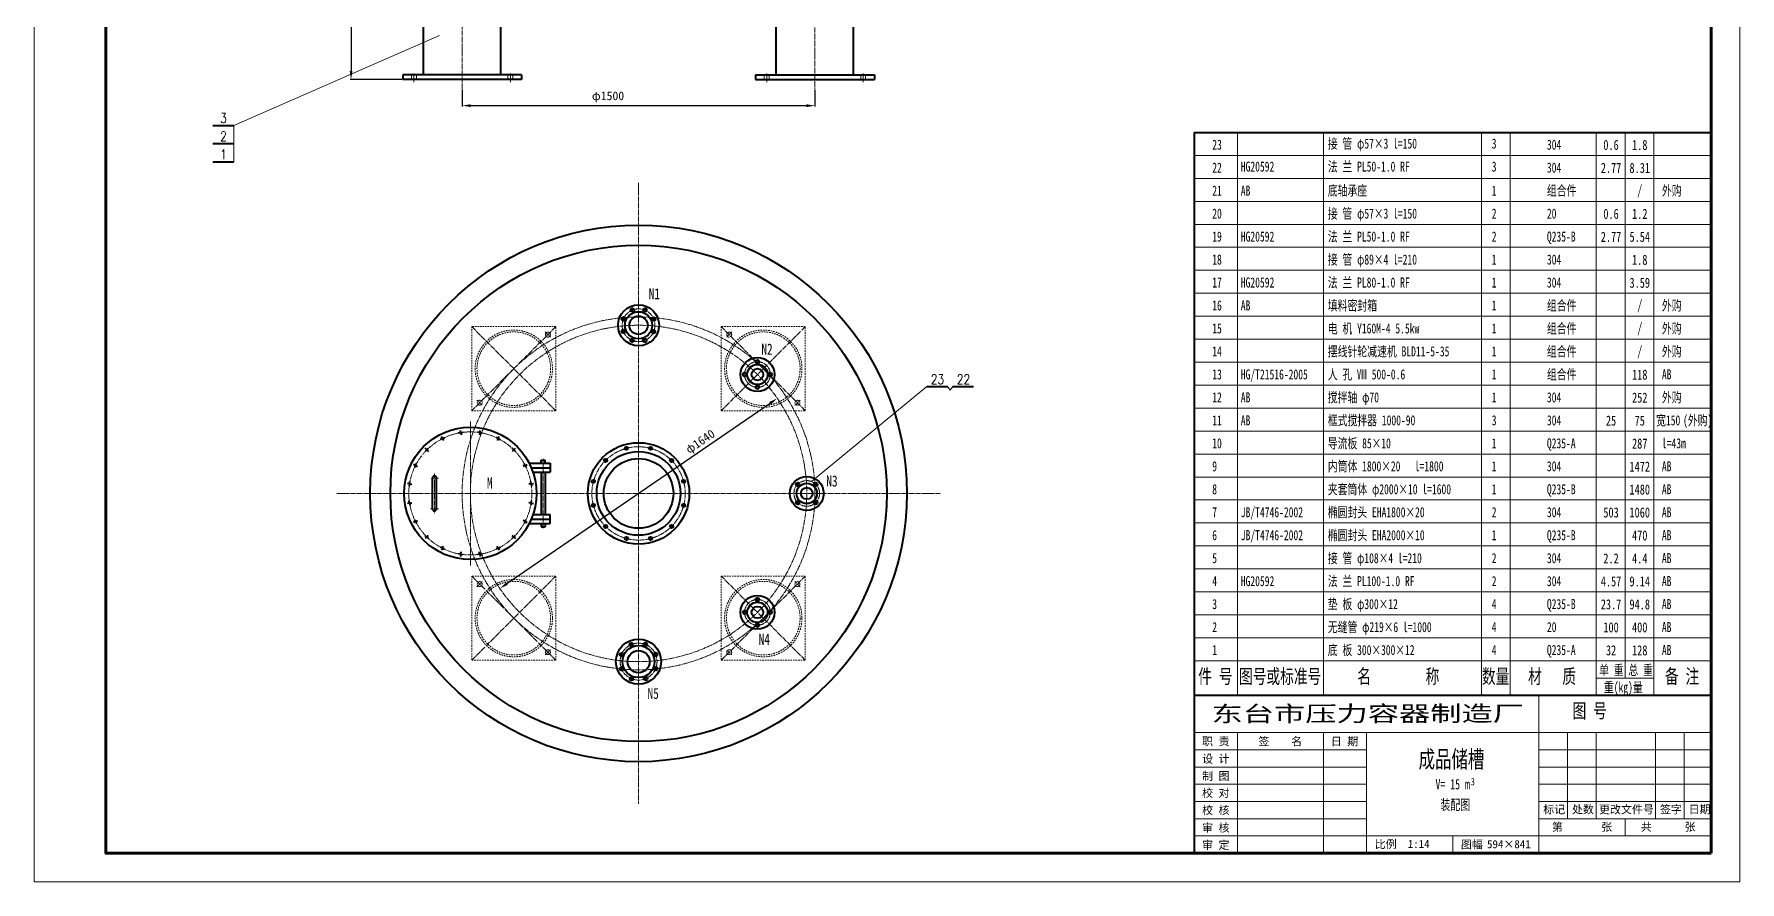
# Model space of a CAD drawing. Extents: x 588 to 11544, y -7167 to 4607.
# Drawn here: x 3228 to 11544, y -7167 to -3033 of the extents above; entities that cross this region are included whole.
import ezdxf
from ezdxf.enums import TextEntityAlignment as Align

# ---------------------------------------------------------------- set-up
doc = ezdxf.new("R2010")
doc.units = 0
doc.header["$LTSCALE"] = 10
doc.header["$PDMODE"] = 1
for name, pattern in [('XX-L', [1.25, 0.75, -0.5]), ('XX-S', [0.5, 0.3, -0.2]), ('ZXX-L', [3.28, 2.5, -0.3, 0.18, -0.3]), ('ZXX-S', [1.27, 0.75, -0.2, 0.12, -0.2])]:
    doc.linetypes.add(name, pattern=pattern)
doc.layers.get('Defpoints').update_dxf_attribs({"linetype": 'CONTINUOUS'})
for name, color, linetype, lineweight in [('A 粗实线', 1, 'CONTINUOUS', 40), ('B 细实线', 7, 'CONTINUOUS', 18), ('C 文 字', 2, 'CONTINUOUS', 20), ('D 短中心线', 3, 'ZXX-S', 18), ('E 长中心线', 3, 'ZXX-L', 18), ('F 短虚线', 6, 'XX-S', 20), ('G 长虚线', 6, 'XX-L', 20), ('J 标注尺寸', 2, 'CONTINUOUS', 18)]:
    doc.layers.add(name, color=color, linetype=linetype, lineweight=lineweight)
doc.styles.add('HZTXT', font='SIMFANG.TTF', dxfattribs={"width": 0.75})
doc.styles.add('ROMANC', font='romanc', dxfattribs={"width": 0.7, "height": 6})
doc.styles.get("Standard").update_dxf_attribs({"font": 'SIMFANG.TTF'})
doc.styles.add('标题中文', font='SIMFANG.TTF', dxfattribs={"width": 0.7})
doc.dimstyles.new('通用标注4.0', dxfattribs={"dimtxt": 42, "dimasz": 42, "dimexe": 4, "dimexo": 4, "dimgap": 4, "dimtad": 1, "dimdec": 0, "dimzin": 0, "dimdsep": 46, "dimtxsty": 'Standard', "dimcen": 4, "dimadec": 0, "dimazin": 0, "dimtfac": 0.375, "dimtdec": 0, "dimtmove": 2, "dimatfit": 3, "dimfxl": 1, "dimtzin": 0, "dimarcsym": 0})

# ---------------------------------------------------------------- blocks, each defined once
blk = doc.blocks.new('*D85')
at = {"layer": 'Defpoints', "color": 0}
for p in [(4866.5, -1555.6), (4773, -3254.9), (5024.6, -3254.9)]:
    blk.add_point(p, dxfattribs=at)
at = {"layer": 'J 标注尺寸', "color": 0, "lineweight": -2}
for p, q in [((4862.5, -1555.6), (4769, -1555.6)), ((4773, -1597.6), (4773, -3212.9)), ((5020.6, -3254.9), (4769, -3254.9))]:
    blk.add_line(p, q, dxfattribs=at)
at = {"layer": 'J 标注尺寸', "color": 0}
for points in [[(4766, -1597.6), (4780, -1597.6), (4773, -1555.6)], [(4766, -3212.9), (4780, -3212.9), (4773, -3254.9)]]:
    blk.add_solid(points, dxfattribs=at)
at = {"layer": 'J 标注尺寸', "color": 0, "insert": (4748, -2405.3), "char_height": 42, "attachment_point": 5, "rotation": 90}
blk.add_mtext('1100', dxfattribs=at)
blk = doc.blocks.new('*D87')
at = {"layer": 'Defpoints', "color": 0}
for p in [(5314.5, -3301.2), (7034.5, -3301.2), (7034.5, -3381.9)]:
    blk.add_point(p, dxfattribs=at)
at = {"layer": 'J 标注尺寸', "color": 0, "lineweight": -2}
for p, q in [((5314.5, -3305.2), (5314.5, -3385.9)), ((7034.5, -3305.2), (7034.5, -3385.9)), ((5356.5, -3381.9), (6992.5, -3381.9))]:
    blk.add_line(p, q, dxfattribs=at)
at = {"layer": 'J 标注尺寸', "color": 0}
for points in [[(5356.5, -3374.9), (5356.5, -3388.9), (5314.5, -3381.9)], [(6992.5, -3374.9), (6992.5, -3388.9), (7034.5, -3381.9)]]:
    blk.add_solid(points, dxfattribs=at)
at = {"layer": 'J 标注尺寸', "color": 0, "insert": (6025.6, -3339.7), "char_height": 42, "attachment_point": 5}
blk.add_mtext('φ1500', dxfattribs=at)
blk = doc.blocks.new('*D92')
at = {"layer": 'Defpoints', "color": 0}
for p in [(6850.8, -4808.9), (5498.2, -5736.3)]:
    blk.add_point(p, dxfattribs=at)
at = {"layer": 'J 标注尺寸', "color": 0, "lineweight": -2}
blk.add_line((5532.9, -5712.5), (6816.2, -4832.6), dxfattribs=at)
at = {"layer": 'J 标注尺寸', "color": 0}
for points in [[(6812.2, -4826.8), (6820.1, -4838.4), (6850.8, -4808.9)], [(5528.9, -5706.7), (5536.8, -5718.3), (5498.2, -5736.3)]]:
    blk.add_solid(points, dxfattribs=at)
at = {"layer": 'J 标注尺寸', "color": 0, "insert": (6477.9, -5023.7), "char_height": 42, "attachment_point": 5, "rotation": 34.43659}
blk.add_mtext('φ1640', dxfattribs=at)

msp = doc.modelspace()

# ---------------------------------------------------------------- linework, layer by layer
at = {"layer": 'A 粗实线'}
for p, q in [((5126, -3230.9), (5126, -2008.7)), ((7223, -3230.9), (7223, -2008.7)), ((5503, -3230.9), (5503, -2177.2)), ((6846, -3230.9), (6846, -2177.2)), ((5604.4, -3230.9), (5024.6, -3230.9)), ((5024.6, -3230.9), (5024.6, -3254.9)), ((5604.4, -3230.9), (5604.4, -3254.9)), ((6744.6, -3230.9), (7324.4, -3230.9)), ((6744.6, -3230.9), (6744.6, -3254.9)), ((7324.4, -3230.9), (7324.4, -3254.9)), ((5604.4, -3254.9), (5024.6, -3254.9)), ((6744.6, -3254.9), (7324.4, -3254.9)), ((4099.8, -3478.3), (4200.9, -3478.3)), ((4099.8, -3566.8), (4200.9, -3566.8)), ((8883.8, -3512.6), (8883.8, -6256.6)), ((8883.8, -3512.6), (11403.8, -3512.6)), ((4099.8, -3655.3), (4200.9, -3655.3)), ((7580.4, -4751.5), (7681.5, -4751.5)), ((7707.1, -4751.5), (7808.2, -4751.5)), ((5307.6, -4976.3), (5296.8, -4978)), ((5307.6, -4976.3), (5305.9, -4965.4)), ((5307.6, -4976.3), (5318.4, -4974.5)), ((5307.6, -4976.3), (5309.3, -4987.1)), ((5401.4, -4976.3), (5390.6, -4974.5)), ((5401.4, -4976.3), (5399.7, -4987.1)), ((5401.4, -4976.3), (5403.2, -4965.4)), ((5401.4, -4976.3), (5412.3, -4978)), ((5142.4, -5060.4), (5134.6, -5052.7)), ((5142.4, -5060.4), (5134.6, -5068.2)), ((5142.4, -5060.4), (5150.1, -5052.7)), ((5142.4, -5060.4), (5150.1, -5068.2)), ((5218.3, -5005.3), (5208.6, -5010.2)), ((5218.3, -5005.3), (5213.3, -4995.5)), ((5218.3, -5005.3), (5228.1, -5000.3)), ((5218.3, -5005.3), (5223.3, -5015)), ((5490.7, -5005.3), (5481, -5000.3)), ((5490.7, -5005.3), (5485.7, -5015)), ((5490.7, -5005.3), (5495.7, -4995.5)), ((5490.7, -5005.3), (5500.5, -5010.2)), ((5566.6, -5060.4), (5558.9, -5052.7)), ((5566.6, -5060.4), (5558.9, -5068.2)), ((5566.6, -5060.4), (5574.4, -5052.7)), ((5566.6, -5060.4), (5574.4, -5068.2)), ((5087.2, -5136.4), (5077.5, -5131.4)), ((5087.2, -5136.4), (5082.2, -5146.1)), ((5087.2, -5136.4), (5092.2, -5126.6)), ((5087.2, -5136.4), (5097, -5141.3)), ((5621.8, -5136.4), (5612.1, -5141.3)), ((5621.8, -5136.4), (5616.8, -5126.6)), ((5621.8, -5136.4), (5631.6, -5131.4)), ((5621.8, -5136.4), (5626.8, -5146.1)), ((5641.6, -5125.6), (5743.5, -5125.6)), ((5651.8, -5147.6), (5743.5, -5147.6)), ((5699.5, -5125.6), (5699.5, -5110.1)), ((5699.5, -5110.1), (5719.5, -5110.1)), ((5719.5, -5125.6), (5719.5, -5110.1)), ((5743.5, -5125.6), (5743.5, -5169.6)), ((5058.2, -5225.6), (5047.4, -5223.9)), ((5058.2, -5225.6), (5056.5, -5236.4)), ((5058.2, -5225.6), (5059.9, -5214.8)), ((5058.2, -5225.6), (5069, -5227.3)), ((5169.5, -5347.6), (5169.5, -5197.6)), ((5189.5, -5347.6), (5189.5, -5197.6)), ((5650.8, -5225.6), (5640, -5227.3)), ((5650.8, -5225.6), (5649.1, -5214.8)), ((5650.8, -5225.6), (5661.6, -5223.9)), ((5650.8, -5225.6), (5652.5, -5236.4)), ((5660.1, -5169.6), (5743.5, -5169.6)), ((5699.5, -5169.6), (5699.5, -5375.6)), ((5719.5, -5169.6), (5719.5, -5375.6)), ((5058.2, -5319.5), (5047.4, -5321.2)), ((5058.2, -5319.5), (5056.5, -5308.7)), ((5058.2, -5319.5), (5069, -5317.8)), ((5058.2, -5319.5), (5059.9, -5330.3)), ((5650.8, -5319.5), (5640, -5317.8)), ((5650.8, -5319.5), (5649.1, -5330.3)), ((5650.8, -5319.5), (5652.5, -5308.7)), ((5650.8, -5319.5), (5661.6, -5321.2)), ((5087.2, -5408.8), (5082.2, -5399)), ((5087.2, -5408.8), (5097, -5403.8)), ((5621.8, -5408.8), (5612.1, -5403.8)), ((5621.8, -5408.8), (5626.8, -5399)), ((5651.8, -5397.6), (5743.5, -5397.6)), ((5660.1, -5375.6), (5743.5, -5375.6)), ((5743.5, -5419.6), (5743.5, -5375.6)), ((5087.2, -5408.8), (5077.5, -5413.7)), ((5087.2, -5408.8), (5092.2, -5418.5)), ((5142.4, -5484.7), (5134.6, -5477)), ((5142.4, -5484.7), (5134.6, -5492.4)), ((5142.4, -5484.7), (5150.1, -5477)), ((5142.4, -5484.7), (5150.1, -5492.4)), ((5566.6, -5484.7), (5558.9, -5477)), ((5566.6, -5484.7), (5558.9, -5492.4)), ((5566.6, -5484.7), (5574.4, -5477)), ((5566.6, -5484.7), (5574.4, -5492.4)), ((5621.8, -5408.8), (5616.8, -5418.5)), ((5621.8, -5408.8), (5631.6, -5413.7)), ((5641.6, -5419.6), (5743.5, -5419.6)), ((5699.5, -5419.6), (5699.5, -5435.1)), ((5699.5, -5435.1), (5719.5, -5435.1)), ((5719.5, -5419.6), (5719.5, -5435.1)), ((5218.3, -5539.9), (5208.6, -5534.9)), ((5218.3, -5539.9), (5213.3, -5549.6)), ((5218.3, -5539.9), (5223.3, -5530.1)), ((5218.3, -5539.9), (5228.1, -5544.8)), ((5307.6, -5568.9), (5296.8, -5567.2)), ((5307.6, -5568.9), (5305.9, -5579.7)), ((5307.6, -5568.9), (5309.3, -5558.1)), ((5307.6, -5568.9), (5318.4, -5570.6)), ((5401.4, -5568.9), (5390.6, -5570.6)), ((5401.4, -5568.9), (5399.7, -5558.1)), ((5401.4, -5568.9), (5412.3, -5567.2)), ((5401.4, -5568.9), (5403.2, -5579.7)), ((5490.7, -5539.9), (5481, -5544.8)), ((5490.7, -5539.9), (5485.7, -5530.1)), ((5490.7, -5539.9), (5500.5, -5534.9)), ((5490.7, -5539.9), (5495.7, -5549.6)), ((8883.8, -6256.6), (11403.8, -6256.6))]:
    msp.add_line(p, q, dxfattribs=at)
at = {"layer": 'A 粗实线', "color": 1}
msp.add_line((8883.8, -6256.6), (8883.8, -7026.6), dxfattribs=at)
at = {"layer": 'A 粗实线', "color": 5, "lineweight": 120}
msp.add_lwpolyline([(11403.8, -7026.6), (11403.8, 4467.4), (3577.8, 4467.4), (3577.8, -7026.6)], close=True, dxfattribs=at)
at = {"layer": 'A 粗实线'}
for centre, radius in [((6174.5, -5272.6), 1308), ((6174.5, -5272.6), 1210), ((6174.5, -4452.6), 100), ((6174.5, -4452.6), 66), ((6144.5, -4378.4), 9), ((6205.8, -4378.9), 9), ((6100.3, -4482.5), 9), ((6100.9, -4421.3), 9), ((6174.5, -4452.6), 44.5), ((6248.2, -4483.8), 9), ((6248.7, -4422.6), 9), ((6143.3, -4526.2), 9), ((6204.5, -4526.7), 9), ((6754.3, -4692.7), 82.5), ((6754.3, -4692.7), 49.5), ((6754.3, -4630.2), 9), ((6691.8, -4692.7), 9), ((6754.3, -4692.7), 28.5), ((6816.8, -4692.7), 9), ((6754.3, -4755.2), 9), ((5354.5, -5272.6), 322.5), ((6174.5, -5272.6), 247.5), ((6174.5, -5272.6), 204), ((6115.6, -5052.8), 8), ((6233.4, -5052.8), 8), ((6174.5, -5272.6), 169.7), ((6013.6, -5111.7), 8), ((6335.4, -5111.7), 8), ((5954.8, -5213.7), 8), ((6394.3, -5213.7), 8), ((6994.5, -5272.6), 82.5), ((6950.3, -5228.4), 9), ((6994.5, -5272.6), 49.5), ((7038.7, -5228.4), 9), ((6950.3, -5316.8), 9), ((6994.5, -5272.6), 28.5), ((7038.7, -5316.8), 9), ((5954.8, -5331.4), 8), ((6394.3, -5331.4), 8), ((6013.6, -5433.4), 8), ((6115.6, -5492.3), 8), ((6233.4, -5492.3), 8), ((6335.4, -5433.4), 8), ((6754.3, -5852.4), 82.5), ((6754.3, -5852.4), 49.5), ((6754.3, -5789.9), 9), ((6691.8, -5852.4), 9), ((6754.3, -5852.4), 28.5), ((6816.8, -5852.4), 9), ((6174.5, -6092.6), 110), ((6754.3, -5914.9), 9), ((6091.1, -6058.8), 9), ((6174.5, -6092.6), 78), ((6174.5, -6092.6), 54), ((6139.3, -6009.7), 9), ((6208.2, -6009.1), 9), ((6257.4, -6057.4), 9), ((6091.7, -6127.7), 9), ((6258, -6126.3), 9), ((6140.8, -6176), 9), ((6209.7, -6175.4), 9)]:
    msp.add_circle(centre, radius, dxfattribs=at)
for centre, start, end in [((5179.5, -5197.6), 0, 180), ((5179.5, -5347.6), 180, 0)]:
    msp.add_arc(centre, 10, start, end, dxfattribs=at)
at = {"layer": 'B 细实线'}
for p, q in [((5203.5, -3040.5), (4200.9, -3478.3)), ((4200.9, -3566.8), (4200.9, -3478.3)), ((4200.9, -3655.3), (4200.9, -3566.8)), ((9093.8, -6256.6), (9093.8, -3512.6)), ((9513.8, -6256.6), (9513.8, -3512.6)), ((10283.8, -6256.6), (10283.8, -3512.6)), ((10423.8, -6256.6), (10423.8, -3512.6)), ((10843.8, -6256.6), (10843.8, -3512.6)), ((10983.8, -6172.6), (10983.8, -3512.6)), ((11123.8, -6256.6), (11123.8, -3512.6)), ((8883.8, -3624.6), (11403.8, -3624.6)), ((8883.8, -3736.6), (11403.8, -3736.6)), ((8883.8, -3848.6), (11403.8, -3848.6)), ((8883.8, -3960.6), (11403.8, -3960.6)), ((8883.8, -4072.6), (11403.8, -4072.6)), ((8883.8, -4184.6), (11403.8, -4184.6)), ((8883.8, -4296.6), (11403.8, -4296.6)), ((8883.8, -4408.6), (11403.8, -4408.6)), ((8883.8, -4520.6), (11403.8, -4520.6)), ((8883.8, -4632.6), (11403.8, -4632.6)), ((7017.7, -5214.5), (7580.4, -4751.5)), ((7681.5, -4751.5), (7694.3, -4769.4)), ((7707.1, -4751.5), (7694.3, -4769.4)), ((8883.8, -4744.6), (11403.8, -4744.6)), ((8883.8, -4856.6), (11403.8, -4856.6)), ((8883.8, -4968.6), (11403.8, -4968.6)), ((8883.8, -5080.6), (11403.8, -5080.6)), ((8883.8, -5192.6), (11403.8, -5192.6)), ((8883.8, -5304.6), (11403.8, -5304.6)), ((8883.8, -5416.6), (11403.8, -5416.6)), ((8883.8, -5528.6), (11403.8, -5528.6)), ((8883.8, -5640.6), (11403.8, -5640.6)), ((8883.8, -5752.6), (11403.8, -5752.6)), ((8883.8, -5864.6), (11403.8, -5864.6)), ((8883.8, -5976.6), (11403.8, -5976.6)), ((8883.8, -6088.6), (11403.8, -6088.6)), ((10843.8, -6172.6), (11123.8, -6172.6)), ((10563.8, -6256.6), (10563.8, -7026.6)), ((8883.8, -6438.6), (11403.8, -6438.6)), ((9093.8, -6438.6), (9093.8, -7026.6)), ((9513.8, -6438.6), (9513.8, -7026.6)), ((9723.8, -6438.6), (9723.8, -7026.6)), ((10703.8, -6438.6), (10703.8, -6858.6)), ((10843.8, -6438.6), (10843.8, -6858.6)), ((11132.8, -6438.6), (11132.8, -6858.6)), ((11272.8, -6438.6), (11272.8, -6858.6)), ((8883.8, -6522.6), (9723.8, -6522.6)), ((10563.8, -6522.6), (11403.8, -6522.6)), ((8883.8, -6606.6), (9723.8, -6606.6)), ((10563.8, -6606.6), (11403.8, -6606.6)), ((8883.8, -6690.6), (9723.8, -6690.6)), ((10563.8, -6690.6), (11403.8, -6690.6)), ((8883.8, -6774.6), (9723.8, -6774.6)), ((10563.8, -6774.6), (11403.8, -6774.6)), ((8883.8, -6858.6), (9723.8, -6858.6)), ((10563.8, -6858.6), (11403.8, -6858.6)), ((10983.8, -6942.6), (10983.8, -6858.6)), ((8883.8, -6942.6), (11403.8, -6942.6)), ((10143.8, -6942.6), (10143.8, -7026.6))]:
    msp.add_line(p, q, dxfattribs=at)
msp.add_lwpolyline([(11543.8, -7166.6), (11543.8, 4607.4), (3227.8, 4607.4), (3227.8, -7166.6)], close=True, dxfattribs=at)
at = {"layer": 'D 短中心线'}
for p, q in [((5079.5, -3267.2), (5079.5, -3225.4)), ((5549.5, -3267.2), (5549.5, -3225.4)), ((6799.5, -3267.2), (6799.5, -3225.4)), ((7269.5, -3267.2), (7269.5, -3225.4)), ((6140.1, -4367.4), (6149, -4389.4)), ((6210.4, -4368), (6201.1, -4389.9)), ((5719.1, -4484.9), (5746, -4511.7)), ((6089.3, -4487), (6111.4, -4478.1)), ((6089.9, -4416.7), (6111.8, -4426)), ((6259.1, -4488.5), (6237.2, -4479.2)), ((6259.7, -4418.1), (6237.7, -4427.1)), ((6629.9, -4484.9), (6603, -4511.7)), ((6138.6, -4537.2), (6147.9, -4515.2)), ((6208.9, -4537.8), (6200, -4515.7)), ((6754.3, -4641.1), (6754.3, -4619.3)), ((6702.7, -4692.7), (6680.9, -4692.7)), ((6805.9, -4692.7), (6827.7, -4692.7)), ((5386.8, -4817.2), (5413.7, -4844)), ((6754.3, -4744.3), (6754.3, -4766.1)), ((6962.2, -4817.2), (6935.4, -4844)), ((6113.5, -5045), (6117.7, -5060.7)), ((6235.5, -5045), (6231.3, -5060.7)), ((6007.9, -5105.9), (6019.4, -5117.4)), ((6341.1, -5105.9), (6329.6, -5117.4)), ((5198.9, -5197.6), (5160.1, -5197.6)), ((5946.9, -5211.6), (5962.6, -5215.8)), ((6402.1, -5211.6), (6386.4, -5215.8)), ((6958, -5236.1), (6942.6, -5220.7)), ((7031, -5236.1), (7046.4, -5220.7)), ((6958, -5309.1), (6942.6, -5324.5)), ((7031, -5309.1), (7046.4, -5324.5)), ((5199.3, -5347.6), (5159.7, -5347.6)), ((5946.9, -5333.5), (5962.6, -5329.3)), ((6402.1, -5333.5), (6386.4, -5329.3)), ((6007.9, -5439.2), (6019.4, -5427.7)), ((6113.5, -5500.2), (6117.7, -5484.5)), ((6235.5, -5500.2), (6231.3, -5484.5)), ((6341.1, -5439.2), (6329.6, -5427.7)), ((5386.8, -5727.9), (5413.7, -5701.1)), ((6962.2, -5727.9), (6935.4, -5701.1)), ((6754.3, -5800.8), (6754.3, -5779)), ((6702.7, -5852.4), (6680.9, -5852.4)), ((6754.3, -5904), (6754.3, -5925.8)), ((6805.9, -5852.4), (6827.7, -5852.4)), ((5719.1, -6060.3), (5746, -6033.4)), ((6080.5, -6054.6), (6101.6, -6063.1)), ((6134.9, -5999.3), (6143.8, -6020.2)), ((6212.5, -5998.6), (6204, -6019.6)), ((6267.8, -6053), (6246.9, -6061.8)), ((6629.9, -6060.3), (6603, -6033.4)), ((6081.2, -6132.2), (6102.1, -6123.3)), ((6268.5, -6130.5), (6247.4, -6122)), ((6136.5, -6186.5), (6145, -6165.5)), ((6214.1, -6185.8), (6205.2, -6165))]:
    msp.add_line(p, q, dxfattribs=at)
at = {"layer": 'E 长中心线'}
for p, q in [((7034.5, -2049.1), (7034.5, -3301.2)), ((5314.5, -2621.6), (5314.5, -3301.2)), ((6174.5, -3758.5), (6174.5, -6786.6)), ((5361.4, -4459.4), (5771.4, -4869.4)), ((5771.4, -4459.4), (5361.4, -4869.4)), ((6987.6, -4459.4), (6577.6, -4869.4)), ((6987.6, -4869.4), (6577.6, -4459.4)), ((5354.5, -4921.3), (5354.5, -5623.8)), ((5709.5, -5441.5), (5709.5, -5103.6)), ((5179.5, -5175.4), (5179.5, -5370.2)), ((4703.9, -5272.6), (7645.1, -5272.6)), ((5361.4, -6085.7), (5771.4, -5675.7)), ((5361.4, -5675.7), (5771.4, -6085.7)), ((6987.6, -6085.7), (6577.6, -5675.7)), ((6577.6, -6085.7), (6987.6, -5675.7))]:
    msp.add_line(p, q, dxfattribs=at)
for centre, radius in [((6174.5, -4452.6), 80), ((6174.5, -5272.6), 860), ((6174.5, -5272.6), 820), ((6754.3, -4692.7), 62.5), ((5354.5, -5272.6), 300), ((6174.5, -5272.6), 227.5), ((6994.5, -5272.6), 62.5), ((6754.3, -5852.4), 62.5), ((6174.5, -6092.6), 90)]:
    msp.add_circle(centre, radius, dxfattribs=at)
at = {"layer": 'F 短虚线'}
for p, q in [((5067.5, -3254.9), (5067.5, -3230.9)), ((5091.5, -3254.9), (5091.5, -3230.9)), ((5537.5, -3254.9), (5537.5, -3230.9)), ((5561.5, -3254.9), (5561.5, -3230.9)), ((6787.5, -3254.9), (6787.5, -3230.9)), ((6811.5, -3254.9), (6811.5, -3230.9)), ((7257.5, -3254.9), (7257.5, -3230.9)), ((7281.5, -3254.9), (7281.5, -3230.9))]:
    msp.add_line(p, q, dxfattribs=at)
for centre in [(5732.6, -4498.3), (6616.5, -4498.3), (5400.2, -4830.6), (6948.8, -4830.6), (5400.2, -5714.5), (6948.8, -5714.5), (5732.6, -6046.8), (6616.5, -6046.8)]:
    msp.add_circle(centre, 12, dxfattribs=at)
at = {"layer": 'G 长虚线'}
for points in [[(5361.4, -4869.4), (5771.4, -4869.4), (5771.4, -4459.4), (5361.4, -4459.4)], [(6577.6, -4459.4), (6577.6, -4869.4), (6987.6, -4869.4), (6987.6, -4459.4)], [(5771.4, -6085.7), (5771.4, -5675.7), (5361.4, -5675.7), (5361.4, -6085.7)], [(6987.6, -5675.7), (6577.6, -5675.7), (6577.6, -6085.7), (6987.6, -6085.7)]]:
    msp.add_lwpolyline(points, close=True, dxfattribs=at)
for centre, radius in [((5566.4, -4664.4), 188.5), ((5566.4, -4664.4), 179.5), ((6782.6, -4664.4), 188.5), ((6782.6, -4664.4), 179.5), ((5566.4, -5880.7), 188.5), ((5566.4, -5880.7), 179.5), ((6782.6, -5880.7), 188.5), ((6782.6, -5880.7), 179.5)]:
    msp.add_circle(centre, radius, dxfattribs=at)

# ---------------------------------------------------------------- texts
at = {"layer": 'C 文 字'}
for s, height, style, width, p in [('3', 47.4, 'ROMANC', 0.8, (4151.5, -3442.7)), ('2', 47.4, 'ROMANC', 0.8, (4151.5, -3531.2)), ('0.6', 49, 'HZTXT', 0.75, (10915.6, -3573.8)), ('1.8', 49, 'HZTXT', 0.75, (11055.6, -3573.8)), ('1', 47.4, 'ROMANC', 0.8, (4151.5, -3619.7)), ('2.77', 49, 'HZTXT', 0.75, (10915.6, -3685.8)), ('8.31', 49, 'HZTXT', 0.75, (11055.6, -3685.8)), ('/', 49, 'HZTXT', 0.75, (11055.6, -3797.8)), ('0.6', 49, 'HZTXT', 0.75, (10915.6, -3909.8)), ('1.2', 49, 'HZTXT', 0.75, (11055.6, -3909.8)), ('2.77', 49, 'HZTXT', 0.75, (10915.6, -4021.8)), ('5.54', 49, 'HZTXT', 0.75, (11055.6, -4021.8)), ('1.8', 49, 'HZTXT', 0.75, (11055.6, -4133.8)), ('3.59', 49, 'HZTXT', 0.75, (11055.6, -4245.8)), ('/', 49, 'HZTXT', 0.75, (11055.6, -4357.8)), ('/', 49, 'HZTXT', 0.75, (11055.6, -4469.8)), ('/', 49, 'HZTXT', 0.75, (11055.6, -4581.8)), ('23', 47.42, 'ROMANC', 0.8, (7632.1, -4715.9)), ('22', 47.42, 'ROMANC', 0.8, (7758.7, -4715.9)), ('118', 49, 'HZTXT', 0.75, (11055.6, -4693.8)), ('252', 49, 'HZTXT', 0.75, (11055.6, -4805.8)), ('25', 49, 'HZTXT', 0.75, (10915.6, -4917.8)), ('75', 49, 'HZTXT', 0.75, (11055.6, -4917.8)), ('287', 49, 'HZTXT', 0.75, (11055.6, -5029.8)), ('1472', 49, 'HZTXT', 0.75, (11055.6, -5141.8)), ('1480', 49, 'HZTXT', 0.75, (11055.6, -5253.8)), ('503', 49, 'HZTXT', 0.75, (10915.6, -5365.8)), ('1060', 49, 'HZTXT', 0.75, (11055.6, -5365.8)), ('470', 49, 'HZTXT', 0.75, (11055.6, -5477.8)), ('2.2', 49, 'HZTXT', 0.75, (10915.6, -5589.8)), ('4.4', 49, 'HZTXT', 0.75, (11055.6, -5589.8)), ('4.57', 49, 'HZTXT', 0.75, (10915.6, -5701.8)), ('9.14', 49, 'HZTXT', 0.75, (11055.6, -5701.8)), ('23.7', 49, 'HZTXT', 0.75, (10915.6, -5813.8)), ('94.8', 49, 'HZTXT', 0.75, (11055.6, -5813.8)), ('100', 49, 'HZTXT', 0.75, (10915.6, -5925.8)), ('400', 49, 'HZTXT', 0.75, (11055.6, -5925.8)), ('32', 49, 'HZTXT', 0.75, (10915.6, -6037.8)), ('128', 49, 'HZTXT', 0.75, (11055.6, -6037.8))]:
    msp.add_text(s, height=height, dxfattribs=dict(at, style=style, width=width)).set_placement(p, align=Align.MIDDLE)
at = {"layer": 'C 文 字', "style": '标题中文', "oblique": 0.5, "width": 1.430365}
msp.add_text('东台市压力容器制造厂', height=77, rotation=0.09587, dxfattribs=at).set_placement((8967.4, -6385.9), (10491.5, -6383.3), align=Align.FIT)
at = {"layer": 'C 文 字', "style": '标题中文', "oblique": 0.5}
msp.add_text('职 责', height=39.2, rotation=0.09587, dxfattribs=at).set_placement((8988.6, -6481.4), align=Align.MIDDLE_CENTER)
for s, p in [('签    名', (9302.9, -6479.9)), ('日 期', (9616.4, -6480.8)), ('设 计', (8988.6, -6565.4)), ('制 图', (8988.6, -6649.4)), ('校 对', (8988.6, -6731.9)), ('校 核', (8988.6, -6815.9)), ('标记', (10638.4, -6812.2)), ('处数', (10778.4, -6812.2)), ('更改文件号', (10990.6, -6812.2)), ('签字', (11207.4, -6812.2)), ('日期', (11347.4, -6812.2)), ('审 核', (8988.6, -6901.4)), ('第       张', (10774.2, -6897.5)), ('共      张', (11194.2, -6897.5)), ('审 定', (8988.6, -6985.4)), ('比例', (9817, -6981.8)), ('1:14', (9977.8, -6981.8)), ('图幅', (10237, -6983.1)), ('594×841', (10417.5, -6983.1))]:
    msp.add_text(s, height=39.2, rotation=0.09587, dxfattribs=at).set_placement(p, align=Align.MIDDLE)
at = {"layer": 'C 文 字', "char_height": 54, "width": 864, "attachment_point": 1, "style": 'HZTXT'}
for s, insert in [('N1', (6224.1, -4271.9)), ('N2', (6773.4, -4542.1)), ('M', (5435.4, -5194.8)), ('N3', (7089.7, -5184.8)), ('N4', (6760, -5957)), ('N5', (6218.3, -6220.7))]:
    msp.add_mtext(s, dxfattribs=dict(at, insert=insert))
at = {"layer": 'J 标注尺寸', "style": '标题中文', "width": 0.7}
for s, height, p in [('23', 49, (8971.3, -3596.6)), ('接 管 φ57×3 l=150', 49, (9534.8, -3591.3)), ('3', 49, (10333.9, -3591.3)), ('304', 49, (10602.9, -3596.6)), ('HG20592', 49, (9110.6, -3703.3)), ('法 兰 PL50-1.0 RF', 49, (9534.8, -3703.3)), ('3', 49, (10333.9, -3703.3)), ('22', 49, (8971.3, -3708.6)), ('304', 49, (10602.9, -3708.6)), ('21', 49, (8971.3, -3820.6)), ('AB', 49, (9110.6, -3820.6)), ('底轴承座', 49, (9534.8, -3820.6)), ('1', 49, (10333.9, -3820.6)), ('组合件', 49, (10602.9, -3820.6)), ('外购', 49, (11163.6, -3820.6)), ('20', 49, (8971.3, -3932.6)), ('接 管 φ57×3 l=150', 49, (9534.8, -3932.6)), ('2', 49, (10333.9, -3932.6)), ('20', 49, (10602.9, -3932.6)), ('法 兰 PL50-1.0 RF', 49, (9534.8, -4044.6)), ('19', 49, (8971.3, -4044.6)), ('HG20592', 49, (9110.6, -4044.6)), ('2', 49, (10333.9, -4044.6)), ('Q235-B', 49, (10602.9, -4044.6)), ('18', 49, (8971.3, -4156.6)), ('接 管 φ89×4 l=210', 49, (9534.8, -4156.6)), ('1', 49, (10333.9, -4156.6)), ('304', 49, (10602.9, -4156.6)), ('17', 49, (8971.3, -4268.6)), ('HG20592', 49, (9110.6, -4268.6)), ('法 兰 PL80-1.0 RF', 49, (9534.8, -4268.6)), ('1', 49, (10333.9, -4268.6)), ('304', 49, (10602.9, -4268.6)), ('填料密封箱', 49, (9534.8, -4380.6)), ('组合件', 49, (10602.9, -4380.6)), ('16', 49, (8971.3, -4380.6)), ('AB', 49, (9110.6, -4380.6)), ('1', 49, (10333.9, -4380.6)), ('外购', 49, (11163.6, -4380.6)), ('15', 49, (8971.3, -4492.6)), ('电 机 Y160M-4 5.5kw', 49, (9534.8, -4492.6)), ('1', 49, (10333.9, -4492.6)), ('组合件', 49, (10602.9, -4492.6)), ('外购', 49, (11163.6, -4492.6)), ('14', 49, (8971.3, -4604.6)), ('摆线针轮减速机 BLD11-5-35', 49, (9534.8, -4604.6)), ('1', 49, (10333.9, -4604.6)), ('组合件', 49, (10602.9, -4604.6)), ('外购', 49, (11163.6, -4604.6)), ('13', 49, (8971.3, -4716.6)), ('HG/T21516-2005', 49, (9110.6, -4716.6)), ('人 孔 Ⅷ 500-0.6', 49, (9534.8, -4716.6)), ('1', 49, (10333.9, -4716.6)), ('组合件', 49, (10602.9, -4716.6)), ('AB', 49, (11163.6, -4716.6)), ('12', 49, (8971.3, -4828.6)), ('AB', 49, (9110.6, -4828.6)), ('搅拌轴 φ70', 49, (9534.8, -4828.6)), ('1', 49, (10333.9, -4828.6)), ('304', 49, (10602.9, -4828.6)), ('外购', 49, (11163.6, -4828.6)), ('11', 49, (8971.3, -4940.6)), ('AB', 49, (9110.6, -4940.6)), ('框式搅拌器 1000-90', 49, (9534.8, -4940.6)), ('3', 49, (10333.9, -4940.6)), ('304', 49, (10602.9, -4940.6)), ('宽150', 49, (11135.2, -4940.6)), ('(外购)', 49, (11266.8, -4940.6)), ('10', 49, (8971.3, -5052.6)), ('导流板 85×10 ', 49, (9534.8, -5052.6)), ('1', 49, (10333.9, -5052.6)), ('Q235-A', 49, (10602.9, -5052.6)), ('l=43m', 49, (11163.6, -5052.6)), ('9', 49, (8971.3, -5164.6)), ('内筒体 1800×20   l=1800', 49, (9534.8, -5164.6)), ('1', 49, (10333.9, -5164.6)), ('304', 49, (10602.9, -5164.6)), ('AB', 49, (11163.6, -5164.6)), ('8', 49, (8971.3, -5276.6)), ('夹套筒体 φ2000×10 l=1600', 49, (9534.8, -5276.6)), ('1', 49, (10333.9, -5276.6)), ('Q235-B', 49, (10602.9, -5276.6)), ('AB', 49, (11163.6, -5276.6)), ('7', 49, (8971.3, -5388.6)), ('JB/T4746-2002', 49, (9110.6, -5388.6)), ('椭圆封头 EHA1800×20', 49, (9534.8, -5388.6)), ('2', 49, (10333.9, -5388.6)), ('304', 49, (10602.9, -5388.6)), ('AB', 49, (11163.6, -5388.6)), ('6', 49, (8971.3, -5500.6)), ('JB/T4746-2002', 49, (9110.6, -5500.6)), ('椭圆封头 EHA2000×10', 49, (9534.8, -5500.6)), ('1', 49, (10333.9, -5500.6)), ('Q235-B', 49, (10602.9, -5500.6)), ('AB', 49, (11163.6, -5500.6)), ('5', 49, (8971.3, -5612.6)), ('接 管 φ108×4 l=210', 49, (9534.8, -5612.6)), ('2', 49, (10333.9, -5612.6)), ('304', 49, (10602.9, -5612.6)), ('AB', 49, (11163.6, -5612.6)), ('4', 49, (8971.3, -5724.6)), ('HG20592', 49, (9110.6, -5724.6)), ('法 兰 PL100-1.0 RF', 49, (9534.8, -5724.6)), ('2', 49, (10333.9, -5724.6)), ('304', 49, (10602.9, -5724.6)), ('AB', 49, (11163.6, -5724.6)), ('3', 49, (8971.3, -5836.6)), ('垫 板 φ300×12', 49, (9534.8, -5836.6)), ('4', 49, (10333.9, -5836.6)), ('Q235-B', 49, (10602.9, -5836.6)), ('AB', 49, (11163.6, -5836.6)), ('2', 49, (8971.3, -5948.6)), ('无缝管 φ219×6 l=1000', 49, (9534.8, -5948.6)), ('4', 49, (10333.9, -5948.6)), ('20', 49, (10602.9, -5948.6)), ('AB', 49, (11163.6, -5948.6)), ('1', 49, (8971.3, -6060.6)), ('底 板 300×300×12', 49, (9534.8, -6060.6)), ('4', 49, (10333.9, -6060.6)), ('Q235-A', 49, (10602.9, -6060.6)), ('AB', 49, (11163.6, -6060.6)), ('件 号', 69.97, (8903, -6199.4)), ('图号或标准号', 69.97, (9101.9, -6199.4)), ('名        称', 69.97, (9678.3, -6199.4)), ('数量', 69.97, (10286, -6199.4)), ('材   质', 69.97, (10511.3, -6199.4)), ('单 重', 49, (10857.6, -6158)), ('总 重', 49, (11000.1, -6158)), ('备 注', 69.97, (11178.4, -6199.4)), ('重(kg)量', 49, (10880.9, -6242)), ('图 号', 69.97, (10728.3, -6367.4)), ('成品储槽', 83.97, (9977.3, -6610.3)), ('V= 15 m', 50.38, (10059.7, -6715.6)), ('3', 35.3, (10231.9, -6695.8)), ('装配图', 50.38, (10084.1, -6815.9))]:
    msp.add_text(s, height=height, dxfattribs=at).set_placement(p)

# ---------------------------------------------------------------- dimensions: what is measured, and where the dimension line sits
at = {"layer": 'J 标注尺寸'}
dim = msp.add_linear_dim(base=(4773, -3254.9), p1=(4866.5, -1555.6), p2=(5024.6, -3254.9), angle=90, text='1100', dimstyle='通用标注4.0', dxfattribs=at)
dim.commit()
dim.dimension.update_dxf_attribs({"geometry": '*D85', "text_midpoint": (4748, -2405.3)})
dim = msp.add_linear_dim(base=(7034.5, -3381.9), p1=(5314.5, -3301.2), p2=(7034.5, -3301.2), text='φ1500', dimstyle='通用标注4.0', dxfattribs=at)
dim.commit()
dim.dimension.update_dxf_attribs({"geometry": '*D87', "text_midpoint": (6025.6, -3339.7), "dimtype": 160})
dim = msp.add_diameter_dim_2p(p1=(5498.2, -5736.3), p2=(6850.8, -4808.9), text='φ1640', dimstyle='通用标注4.0', dxfattribs=at)
dim.commit()
dim.dimension.update_dxf_attribs({"geometry": '*D92', "text_midpoint": (6477.9, -5023.7), "dimtype": 163})

doc.saveas('drawing.dxf')
